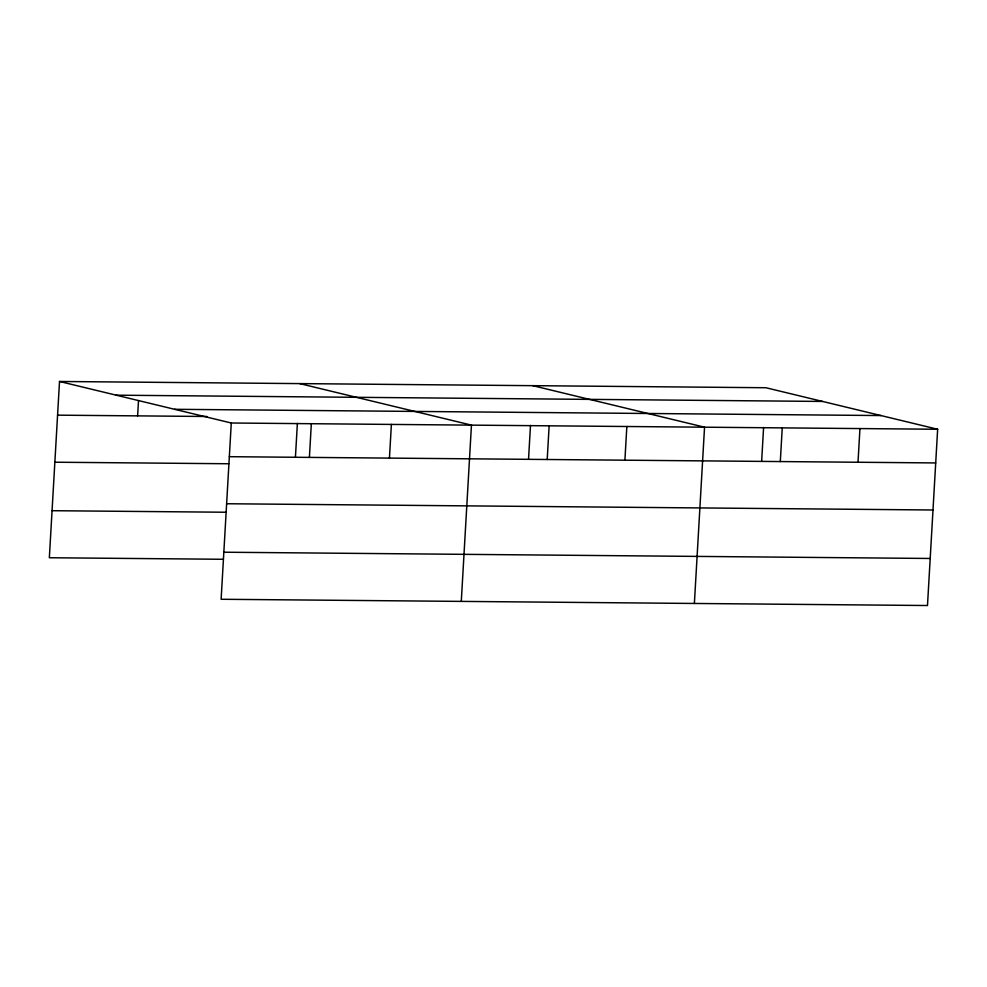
<?xml version="1.0" encoding="UTF-8"?>
<svg xmlns="http://www.w3.org/2000/svg" width="987" height="987" viewBox="0 0 987 987"><rect width="100%" height="100%" fill="white"/><g stroke="black" fill="none" stroke-linecap="round" stroke-linejoin="round"><path stroke-width="1.48" d="M59.516 381.475L231.279 423.004L221.125 599.269L927.484 605.524L937.65 429.259L765.875 387.731L59.516 381.475L49.35 557.741L223.321 559.284M137.625 415.872L138.513 400.562M295.458 456.759L297.383 423.361M309.4 457.4L311.337 423.707M389.446 458.104L391.395 424.422M461.287 601.391L471.453 425.126L299.678 383.598M528.563 458.819L530.488 425.422M547.205 459.498L549.142 425.816M624.907 460.189L626.844 426.495M694.379 603.464L704.545 427.186L532.783 385.67M761.668 460.88L763.593 427.482M780.31 461.571L782.247 427.877M858.011 462.249L859.948 428.568M116.195 395.182L822.566 401.438M174.6 409.297L880.972 415.552M57.567 415.157L206.9 416.489M231.279 423.004L937.65 429.259M229.342 456.685L935.713 462.94M54.853 462.212L228.824 463.754M226.628 503.74L932.999 509.995M52.064 510.698L226.023 512.241M223.827 552.214L930.198 558.469"/></g></svg>
